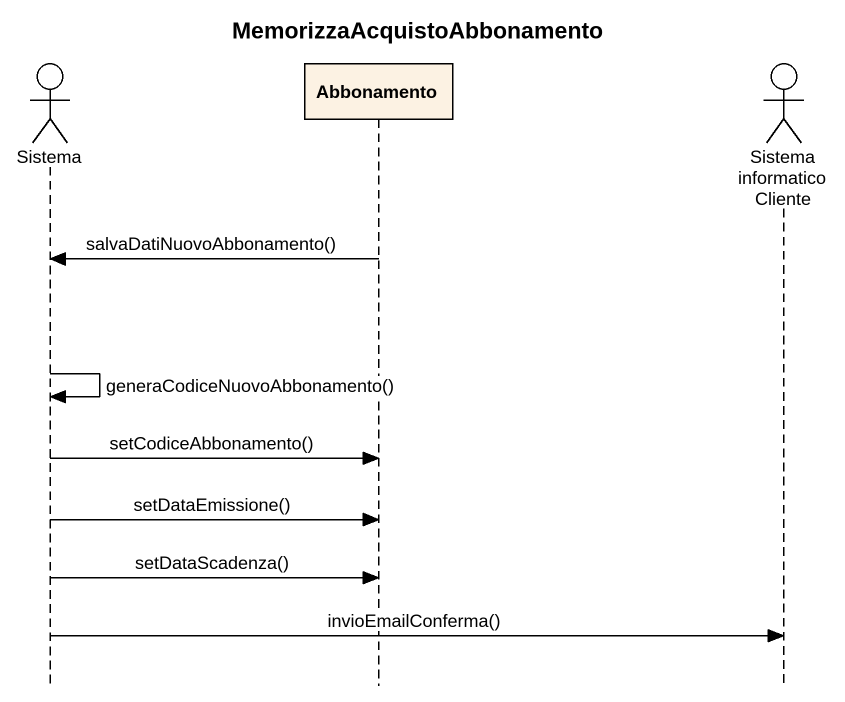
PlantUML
@startuml
title MemorizzaAcquistoAbbonamento
hide footbox
actor Sistema
participant Abbonamento
actor "Sistema informatico Cliente" as Sistema_informatico_Cliente

Abbonamento -> Sistema : salvaDatiNuovoAbbonamento()
Sistema -> Sistema : generaCodiceNuovoAbbonamento()
Sistema -> Abbonamento : setCodiceAbbonamento()
Sistema -> Abbonamento : setDataEmissione()
Sistema -> Abbonamento : setDataScadenza()
Sistema -> Sistema_informatico_Cliente : invioEmailConferma()
@enduml
